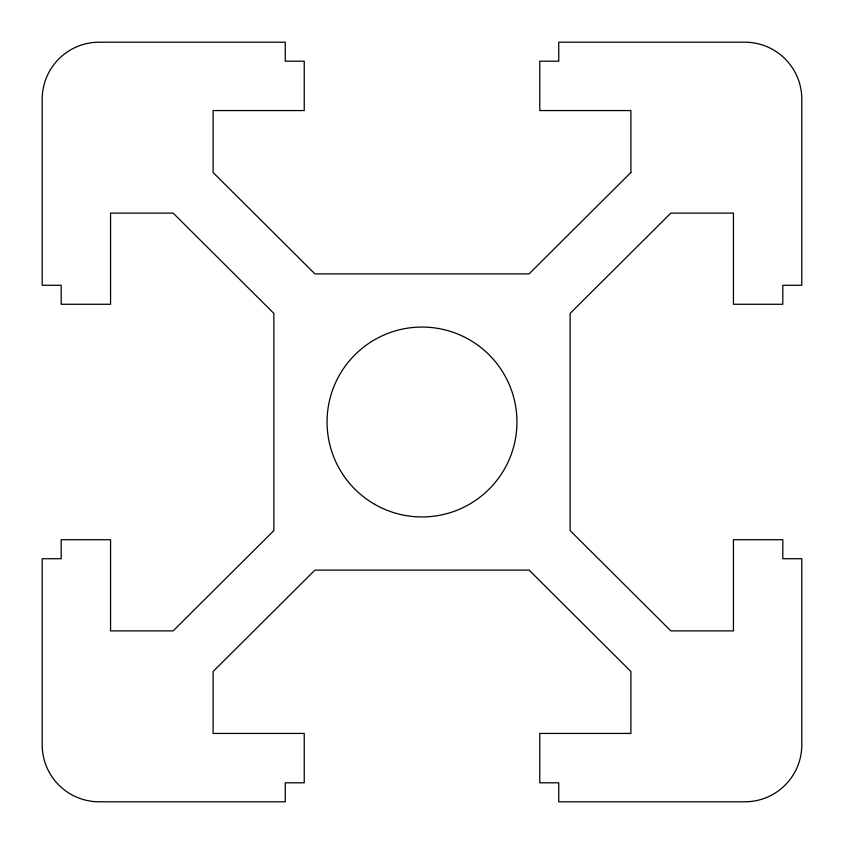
<?xml version="1.0" encoding="UTF-8"?>
<svg xmlns="http://www.w3.org/2000/svg" width="844" height="844" viewBox="0 0 844 844"><rect width="100%" height="100%" fill="white"/><g stroke="black" fill="none" stroke-linecap="round" stroke-linejoin="round"><path stroke-width="1.27" d="M630.89 172.492L529.093 273.878L314.907 273.878L213.11 172.492L213.11 110.564L304.241 110.564L304.241 61.19L285.251 61.19L285.251 42.2L99.17 42.2A56.97 56.97 0 0 0 42.2 99.17L42.2 285.272L61.19 285.272L61.19 304.262L110.564 304.262L110.564 213.11L173.157 213.11L273.878 313.419L273.878 530.581L173.157 630.89L110.564 630.89L110.564 539.738L61.19 539.738L61.19 558.728L42.2 558.728L42.2 744.83A56.97 56.97 0 0 0 99.17 801.8L285.251 801.8L285.251 782.81L304.241 782.81L304.241 733.436L213.11 733.436L213.11 671.507L314.907 570.122L529.093 570.122L630.89 671.507L630.89 733.436L539.759 733.436L539.759 782.81L558.749 782.81L558.749 801.8L744.83 801.8A56.97 56.97 0 0 0 801.8 744.83L801.8 558.728L782.81 558.728L782.81 539.738L733.436 539.738L733.436 630.89L670.843 630.89L570.122 530.581L570.122 313.419L670.843 213.11L733.436 213.11L733.436 304.262L782.81 304.262L782.81 285.272L801.8 285.272L801.8 99.17A56.97 56.97 0 0 0 744.83 42.2L558.749 42.2L558.749 61.19L539.759 61.19L539.759 110.564L630.89 110.564L630.89 172.492M374.525 504.227A94.95 94.95 0 0 0 516.95 422A94.95 94.95 0 0 0 374.525 339.773A94.95 94.95 0 0 0 374.525 504.227"/></g></svg>
